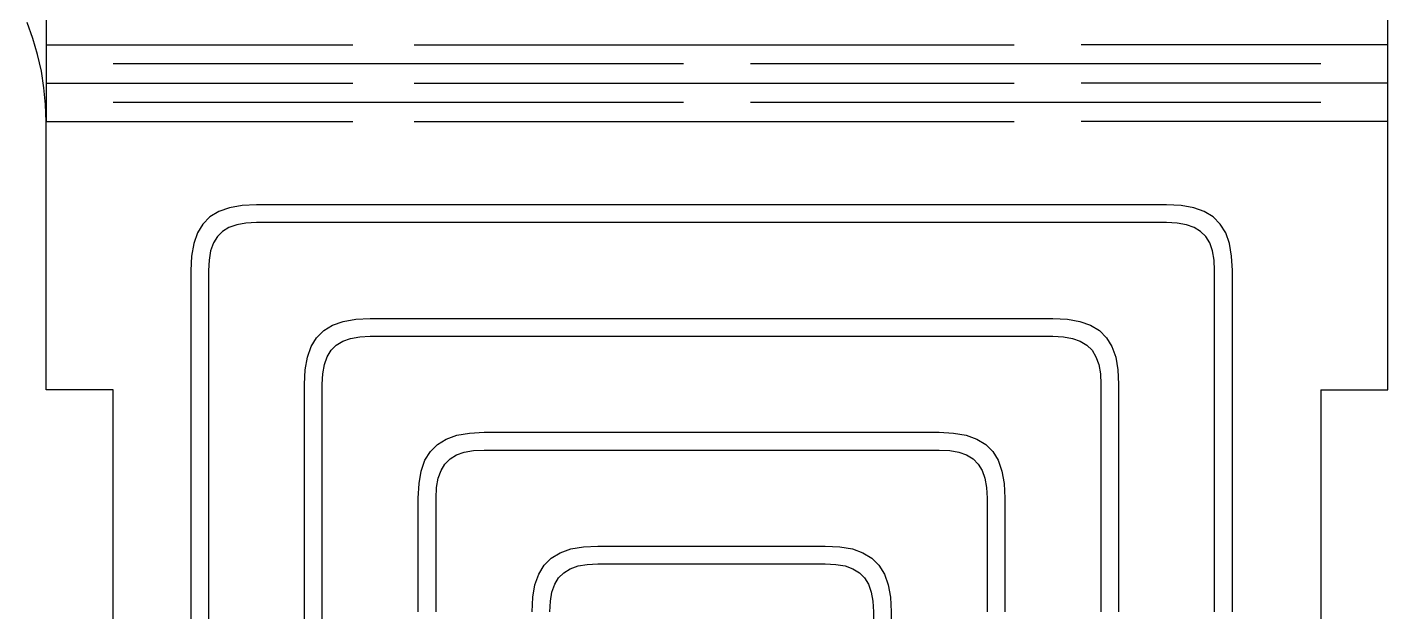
# Model space of a CAD drawing. Extents: x -112 to 112, y -170 to 170.
# Drawn here: x -0.9 to 111.8, y 0.3 to 48.8 of the extents above; entities that cross this region are included whole.
import ezdxf

# ---------------------------------------------------------------- set-up
doc = ezdxf.new("R2010")
doc.units = 0
doc.header["$MEASUREMENT"] = 0
doc.layers.get('0').update_dxf_attribs({"linetype": 'CONTINUOUS'})

msp = doc.modelspace()

# ---------------------------------------------------------------- linework, layer by layer
for p, q in [((0.64, 168.35), (0.64, 40.95)), ((111.76, 18.73), (111.76, 168.35)), ((-0.45, 47.82), (-0.92, 49.14)), ((-0.06, 46.48), (-0.45, 47.82)), ((0.25, 45.12), (-0.06, 46.48)), ((0.64, 47.3), (26.04, 47.3)), ((31.12, 47.3), (80.81, 47.3)), ((111.76, 47.3), (86.36, 47.3)), ((0.46, 43.74), (0.25, 45.12)), ((53.42, 45.72), (6.2, 45.72)), ((106.21, 45.72), (58.98, 45.72)), ((0.64, 44.13), (26.04, 44.13)), ((31.12, 44.13), (80.81, 44.13)), ((111.76, 44.13), (86.36, 44.13)), ((0.6, 42.35), (0.46, 43.74)), ((0.64, 40.95), (0.6, 42.35)), ((6.2, 42.54), (53.42, 42.54)), ((58.98, 42.54), (106.21, 42.54)), ((0.64, 18.73), (0.64, 40.95)), ((0.64, 40.95), (26.04, 40.95)), ((31.12, 40.95), (80.81, 40.95)), ((111.76, 40.95), (86.36, 40.95)), ((16.87, 33.98), (15.83, 33.8)), ((18.07, 34.04), (16.87, 33.98)), ((19.48, 34.04), (18.07, 34.04)), ((20.62, 34.04), (19.48, 34.04)), ((21.56, 34.04), (20.62, 34.04)), ((22.39, 34.04), (21.56, 34.04)), ((23.18, 34.04), (22.39, 34.04)), ((24, 34.04), (23.18, 34.04)), ((24.95, 34.04), (24, 34.04)), ((26.08, 34.04), (24.95, 34.04)), ((27.49, 34.04), (26.08, 34.04)), ((28.9, 34.04), (27.49, 34.04)), ((30.04, 34.04), (28.9, 34.04)), ((30.98, 34.04), (30.04, 34.04)), ((31.81, 34.04), (30.98, 34.04)), ((32.6, 34.04), (31.81, 34.04)), ((33.43, 34.04), (32.6, 34.04)), ((34.37, 34.04), (33.43, 34.04)), ((35.51, 34.04), (34.37, 34.04)), ((36.92, 34.04), (35.51, 34.04)), ((38.32, 34.04), (36.92, 34.04)), ((39.46, 34.04), (38.32, 34.04)), ((40.4, 34.04), (39.46, 34.04)), ((41.23, 34.04), (40.4, 34.04)), ((42.02, 34.04), (41.23, 34.04)), ((42.85, 34.04), (42.02, 34.04)), ((43.79, 34.04), (42.85, 34.04)), ((44.93, 34.04), (43.79, 34.04)), ((46.34, 34.04), (44.93, 34.04)), ((47.75, 34.04), (46.34, 34.04)), ((48.88, 34.04), (47.75, 34.04)), ((49.83, 34.04), (48.88, 34.04)), ((50.65, 34.04), (49.83, 34.04)), ((51.44, 34.04), (50.65, 34.04)), ((52.27, 34.04), (51.44, 34.04)), ((53.21, 34.04), (52.27, 34.04)), ((54.35, 34.04), (53.21, 34.04)), ((55.76, 34.04), (54.35, 34.04)), ((57.17, 34.04), (55.76, 34.04)), ((58.31, 34.04), (57.17, 34.04)), ((59.25, 34.04), (58.31, 34.04)), ((60.08, 34.04), (59.25, 34.04)), ((60.86, 34.04), (60.08, 34.04)), ((61.69, 34.04), (60.86, 34.04)), ((62.63, 34.04), (61.69, 34.04)), ((63.77, 34.04), (62.63, 34.04)), ((65.18, 34.04), (63.77, 34.04)), ((66.59, 34.04), (65.18, 34.04)), ((67.73, 34.04), (66.59, 34.04)), ((68.67, 34.04), (67.73, 34.04)), ((69.5, 34.04), (68.67, 34.04)), ((70.29, 34.04), (69.5, 34.04)), ((71.11, 34.04), (70.29, 34.04)), ((72.06, 34.04), (71.11, 34.04)), ((73.19, 34.04), (72.06, 34.04)), ((74.6, 34.04), (73.19, 34.04)), ((76.01, 34.04), (74.6, 34.04)), ((77.15, 34.04), (76.01, 34.04)), ((78.09, 34.04), (77.15, 34.04)), ((78.92, 34.04), (78.09, 34.04)), ((79.71, 34.04), (78.92, 34.04)), ((80.54, 34.04), (79.71, 34.04)), ((81.48, 34.04), (80.54, 34.04)), ((82.62, 34.04), (81.48, 34.04)), ((84.02, 34.04), (82.62, 34.04)), ((85.43, 34.04), (84.02, 34.04)), ((86.57, 34.04), (85.43, 34.04)), ((87.51, 34.04), (86.57, 34.04)), ((88.34, 34.04), (87.51, 34.04)), ((89.13, 34.04), (88.34, 34.04)), ((89.96, 34.04), (89.13, 34.04)), ((90.9, 34.04), (89.96, 34.04)), ((92.04, 34.04), (90.9, 34.04)), ((93.45, 34.04), (92.04, 34.04)), ((94.65, 33.98), (93.45, 34.04)), ((95.69, 33.8), (94.65, 33.98)), ((14.21, 33.04), (13.63, 32.45)), ((14.95, 33.49), (14.21, 33.04)), ((15.83, 33.8), (14.95, 33.49)), ((96.57, 33.49), (95.69, 33.8)), ((97.3, 33.04), (96.57, 33.49)), ((97.89, 32.45), (97.3, 33.04)), ((13.18, 31.72), (12.87, 30.84)), ((13.63, 32.45), (13.18, 31.72)), ((15.26, 31.84), (14.83, 31.41)), ((15.79, 32.17), (15.26, 31.84)), ((16.44, 32.39), (15.79, 32.17)), ((17.19, 32.53), (16.44, 32.39)), ((18.07, 32.57), (17.19, 32.53)), ((19.48, 32.57), (18.07, 32.57)), ((20.62, 32.57), (19.48, 32.57)), ((21.56, 32.57), (20.62, 32.57)), ((22.39, 32.57), (21.56, 32.57)), ((23.18, 32.57), (22.39, 32.57)), ((24, 32.57), (23.18, 32.57)), ((24.95, 32.57), (24, 32.57)), ((26.08, 32.57), (24.95, 32.57)), ((27.49, 32.57), (26.08, 32.57)), ((28.9, 32.57), (27.49, 32.57)), ((30.04, 32.57), (28.9, 32.57)), ((30.98, 32.57), (30.04, 32.57)), ((31.81, 32.57), (30.98, 32.57)), ((32.6, 32.57), (31.81, 32.57)), ((33.43, 32.57), (32.6, 32.57)), ((34.37, 32.57), (33.43, 32.57)), ((35.51, 32.57), (34.37, 32.57)), ((36.92, 32.57), (35.51, 32.57)), ((38.32, 32.57), (36.92, 32.57)), ((39.46, 32.57), (38.32, 32.57)), ((40.4, 32.57), (39.46, 32.57)), ((41.23, 32.57), (40.4, 32.57)), ((42.02, 32.57), (41.23, 32.57)), ((42.85, 32.57), (42.02, 32.57)), ((43.79, 32.57), (42.85, 32.57)), ((44.93, 32.57), (43.79, 32.57)), ((46.34, 32.57), (44.93, 32.57)), ((47.75, 32.57), (46.34, 32.57)), ((48.88, 32.57), (47.75, 32.57)), ((49.83, 32.57), (48.88, 32.57)), ((50.65, 32.57), (49.83, 32.57)), ((51.44, 32.57), (50.65, 32.57)), ((52.27, 32.57), (51.44, 32.57)), ((53.21, 32.57), (52.27, 32.57)), ((54.35, 32.57), (53.21, 32.57)), ((55.76, 32.57), (54.35, 32.57)), ((57.17, 32.57), (55.76, 32.57)), ((58.31, 32.57), (57.17, 32.57)), ((59.25, 32.57), (58.31, 32.57)), ((60.08, 32.57), (59.25, 32.57)), ((60.86, 32.57), (60.08, 32.57)), ((61.69, 32.57), (60.86, 32.57)), ((62.63, 32.57), (61.69, 32.57)), ((63.77, 32.57), (62.63, 32.57)), ((65.18, 32.57), (63.77, 32.57)), ((66.59, 32.57), (65.18, 32.57)), ((67.73, 32.57), (66.59, 32.57)), ((68.67, 32.57), (67.73, 32.57)), ((69.5, 32.57), (68.67, 32.57)), ((70.29, 32.57), (69.5, 32.57)), ((71.11, 32.57), (70.29, 32.57)), ((72.06, 32.57), (71.11, 32.57)), ((73.19, 32.57), (72.06, 32.57)), ((74.6, 32.57), (73.19, 32.57)), ((76.01, 32.57), (74.6, 32.57)), ((77.15, 32.57), (76.01, 32.57)), ((78.09, 32.57), (77.15, 32.57)), ((78.92, 32.57), (78.09, 32.57)), ((79.71, 32.57), (78.92, 32.57)), ((80.54, 32.57), (79.71, 32.57)), ((81.48, 32.57), (80.54, 32.57)), ((82.62, 32.57), (81.48, 32.57)), ((84.02, 32.57), (82.62, 32.57)), ((85.43, 32.57), (84.02, 32.57)), ((86.57, 32.57), (85.43, 32.57)), ((87.51, 32.57), (86.57, 32.57)), ((88.34, 32.57), (87.51, 32.57)), ((89.13, 32.57), (88.34, 32.57)), ((89.96, 32.57), (89.13, 32.57)), ((90.9, 32.57), (89.96, 32.57)), ((92.04, 32.57), (90.9, 32.57)), ((93.45, 32.57), (92.04, 32.57)), ((94.32, 32.53), (93.45, 32.57)), ((95.08, 32.39), (94.32, 32.53)), ((95.73, 32.17), (95.08, 32.39)), ((96.26, 31.84), (95.73, 32.17)), ((96.69, 31.41), (96.26, 31.84)), ((98.34, 31.72), (97.89, 32.45)), ((98.65, 30.84), (98.34, 31.72)), ((12.87, 30.84), (12.68, 29.8)), ((14.5, 30.88), (14.27, 30.23)), ((14.83, 31.41), (14.5, 30.88)), ((97.02, 30.88), (96.69, 31.41)), ((97.24, 30.23), (97.02, 30.88)), ((98.83, 29.8), (98.65, 30.84)), ((12.68, 29.8), (12.62, 28.6)), ((14.14, 29.47), (14.1, 28.6)), ((14.27, 30.23), (14.14, 29.47)), ((97.38, 29.47), (97.24, 30.23)), ((97.42, 28.6), (97.38, 29.47)), ((98.89, 28.6), (98.83, 29.8)), ((12.62, 28.6), (12.62, 27.19)), ((14.1, 28.6), (14.1, 27.19)), ((97.42, 27.19), (97.42, 28.6)), ((98.89, 27.19), (98.89, 28.6)), ((12.62, 27.19), (12.62, 26.05)), ((14.1, 27.19), (14.1, 26.05)), ((97.42, 26.05), (97.42, 27.19)), ((98.89, 26.05), (98.89, 27.19)), ((12.62, 26.05), (12.62, 25.11)), ((14.1, 26.05), (14.1, 25.11)), ((97.42, 25.11), (97.42, 26.05)), ((98.89, 25.11), (98.89, 26.05)), ((12.62, 25.11), (12.62, 24.28)), ((14.1, 25.11), (14.1, 24.28)), ((97.42, 24.28), (97.42, 25.11)), ((98.89, 24.28), (98.89, 25.11)), ((12.62, 24.28), (12.62, 23.49)), ((14.1, 24.28), (14.1, 23.49)), ((23.64, 23.62), (24.37, 24.07)), ((24.37, 24.07), (25.25, 24.38)), ((25.25, 24.38), (26.29, 24.56)), ((26.29, 24.56), (27.49, 24.62)), ((27.49, 24.62), (28.9, 24.62)), ((28.9, 24.62), (30.04, 24.62)), ((30.04, 24.62), (30.98, 24.62)), ((30.98, 24.62), (31.81, 24.62)), ((31.81, 24.62), (32.6, 24.62)), ((32.6, 24.62), (33.43, 24.62)), ((33.43, 24.62), (34.37, 24.62)), ((34.37, 24.62), (35.51, 24.62)), ((35.51, 24.62), (36.92, 24.62)), ((36.92, 24.62), (38.32, 24.62)), ((38.32, 24.62), (39.46, 24.62)), ((39.46, 24.62), (40.4, 24.62)), ((40.4, 24.62), (41.23, 24.62)), ((41.23, 24.62), (42.02, 24.62)), ((42.02, 24.62), (42.85, 24.62)), ((42.85, 24.62), (43.79, 24.62)), ((43.79, 24.62), (44.93, 24.62)), ((44.93, 24.62), (46.34, 24.62)), ((46.34, 24.62), (47.75, 24.62)), ((47.75, 24.62), (48.88, 24.62)), ((48.88, 24.62), (49.83, 24.62)), ((49.83, 24.62), (50.65, 24.62)), ((50.65, 24.62), (51.44, 24.62)), ((51.44, 24.62), (52.27, 24.62)), ((52.27, 24.62), (53.21, 24.62)), ((53.21, 24.62), (54.35, 24.62)), ((54.35, 24.62), (55.76, 24.62)), ((55.76, 24.62), (57.17, 24.62)), ((57.17, 24.62), (58.31, 24.62)), ((58.31, 24.62), (59.25, 24.62)), ((59.25, 24.62), (60.08, 24.62)), ((60.08, 24.62), (60.86, 24.62)), ((60.86, 24.62), (61.69, 24.62)), ((61.69, 24.62), (62.63, 24.62)), ((62.63, 24.62), (63.77, 24.62)), ((63.77, 24.62), (65.18, 24.62)), ((65.18, 24.62), (66.59, 24.62)), ((66.59, 24.62), (67.73, 24.62)), ((67.73, 24.62), (68.67, 24.62)), ((68.67, 24.62), (69.5, 24.62)), ((69.5, 24.62), (70.29, 24.62)), ((70.29, 24.62), (71.11, 24.62)), ((71.11, 24.62), (72.06, 24.62)), ((72.06, 24.62), (73.19, 24.62)), ((73.19, 24.62), (74.6, 24.62)), ((74.6, 24.62), (76.01, 24.62)), ((76.01, 24.62), (77.15, 24.62)), ((77.15, 24.62), (78.09, 24.62)), ((78.09, 24.62), (78.92, 24.62)), ((78.92, 24.62), (79.71, 24.62)), ((79.71, 24.62), (80.54, 24.62)), ((80.54, 24.62), (81.48, 24.62)), ((81.48, 24.62), (82.62, 24.62)), ((82.62, 24.62), (84.02, 24.62)), ((84.02, 24.62), (85.23, 24.56)), ((85.23, 24.56), (86.27, 24.38)), ((86.27, 24.38), (87.15, 24.07)), ((87.15, 24.07), (87.88, 23.62)), ((97.42, 23.49), (97.42, 24.28)), ((98.89, 23.49), (98.89, 24.28)), ((12.62, 23.49), (12.62, 22.67)), ((12.62, 22.67), (12.62, 21.72)), ((14.1, 23.49), (14.1, 22.67)), ((14.1, 22.67), (14.1, 21.72)), ((22.6, 22.3), (23.05, 23.03)), ((23.05, 23.03), (23.64, 23.62)), ((24.68, 22.42), (25.21, 22.74)), ((25.21, 22.74), (25.86, 22.97)), ((25.86, 22.97), (26.62, 23.11)), ((26.62, 23.11), (27.49, 23.15)), ((27.49, 23.15), (28.9, 23.15)), ((28.9, 23.15), (30.04, 23.15)), ((30.04, 23.15), (30.98, 23.15)), ((30.98, 23.15), (31.81, 23.15)), ((31.81, 23.15), (32.6, 23.15)), ((32.6, 23.15), (33.43, 23.15)), ((33.43, 23.15), (34.37, 23.15)), ((34.37, 23.15), (35.51, 23.15)), ((35.51, 23.15), (36.92, 23.15)), ((36.92, 23.15), (38.32, 23.15)), ((38.32, 23.15), (39.46, 23.15)), ((39.46, 23.15), (40.4, 23.15)), ((40.4, 23.15), (41.23, 23.15)), ((41.23, 23.15), (42.02, 23.15)), ((42.02, 23.15), (42.85, 23.15)), ((42.85, 23.15), (43.79, 23.15)), ((43.79, 23.15), (44.93, 23.15)), ((44.93, 23.15), (46.34, 23.15)), ((46.34, 23.15), (47.75, 23.15)), ((47.75, 23.15), (48.88, 23.15)), ((48.88, 23.15), (49.83, 23.15)), ((49.83, 23.15), (50.65, 23.15)), ((50.65, 23.15), (51.44, 23.15)), ((51.44, 23.15), (52.27, 23.15)), ((52.27, 23.15), (53.21, 23.15)), ((53.21, 23.15), (54.35, 23.15)), ((54.35, 23.15), (55.76, 23.15)), ((55.76, 23.15), (57.17, 23.15)), ((57.17, 23.15), (58.31, 23.15)), ((58.31, 23.15), (59.25, 23.15)), ((59.25, 23.15), (60.08, 23.15)), ((60.08, 23.15), (60.86, 23.15)), ((60.86, 23.15), (61.69, 23.15)), ((61.69, 23.15), (62.63, 23.15)), ((62.63, 23.15), (63.77, 23.15)), ((63.77, 23.15), (65.18, 23.15)), ((65.18, 23.15), (66.59, 23.15)), ((66.59, 23.15), (67.73, 23.15)), ((67.73, 23.15), (68.67, 23.15)), ((68.67, 23.15), (69.5, 23.15)), ((69.5, 23.15), (70.29, 23.15)), ((70.29, 23.15), (71.11, 23.15)), ((71.11, 23.15), (72.06, 23.15)), ((72.06, 23.15), (73.19, 23.15)), ((73.19, 23.15), (74.6, 23.15)), ((74.6, 23.15), (76.01, 23.15)), ((76.01, 23.15), (77.15, 23.15)), ((77.15, 23.15), (78.09, 23.15)), ((78.09, 23.15), (78.92, 23.15)), ((78.92, 23.15), (79.71, 23.15)), ((79.71, 23.15), (80.54, 23.15)), ((80.54, 23.15), (81.48, 23.15)), ((81.48, 23.15), (82.62, 23.15)), ((82.62, 23.15), (84.02, 23.15)), ((84.02, 23.15), (84.9, 23.11)), ((84.9, 23.11), (85.66, 22.97)), ((85.66, 22.97), (86.3, 22.74)), ((86.3, 22.74), (86.84, 22.42)), ((87.88, 23.62), (88.47, 23.03)), ((88.47, 23.03), (88.92, 22.3)), ((97.42, 22.67), (97.42, 23.49)), ((97.42, 21.72), (97.42, 22.67)), ((98.89, 22.67), (98.89, 23.49)), ((98.89, 21.72), (98.89, 22.67)), ((12.62, 21.72), (12.62, 20.58)), ((14.1, 21.72), (14.1, 20.58)), ((22.11, 20.38), (22.29, 21.42)), ((22.29, 21.42), (22.6, 22.3)), ((23.7, 20.81), (23.92, 21.46)), ((23.92, 21.46), (24.25, 21.99)), ((24.25, 21.99), (24.68, 22.42)), ((86.84, 22.42), (87.27, 21.99)), ((87.27, 21.99), (87.59, 21.46)), ((87.59, 21.46), (87.82, 20.81)), ((88.92, 22.3), (89.23, 21.42)), ((89.23, 21.42), (89.41, 20.38)), ((97.42, 20.58), (97.42, 21.72)), ((98.89, 20.58), (98.89, 21.72)), ((12.62, 20.58), (12.62, 19.18)), ((14.1, 20.58), (14.1, 19.18)), ((22.05, 19.18), (22.11, 20.38)), ((23.56, 20.05), (23.7, 20.81)), ((87.82, 20.81), (87.96, 20.05)), ((89.41, 20.38), (89.47, 19.18)), ((97.42, 19.18), (97.42, 20.58)), ((98.89, 19.18), (98.89, 20.58)), ((12.62, 19.18), (12.62, 17.77)), ((14.1, 19.18), (14.1, 17.77)), ((22.05, 17.77), (22.05, 19.18)), ((23.52, 19.18), (23.56, 20.05)), ((23.52, 17.77), (23.52, 19.18)), ((87.96, 20.05), (88, 19.18)), ((88, 19.18), (88, 17.77)), ((89.47, 19.18), (89.47, 17.77)), ((97.42, 17.77), (97.42, 19.18)), ((98.89, 17.77), (98.89, 19.18)), ((6.2, 18.73), (0.64, 18.73)), ((6.2, -3.5), (6.2, 18.73)), ((106.21, 18.73), (111.76, 18.73)), ((106.21, 18.73), (106.21, -3.5)), ((12.62, 17.77), (12.62, 16.63)), ((14.1, 17.77), (14.1, 16.63)), ((22.05, 16.63), (22.05, 17.77)), ((23.52, 16.63), (23.52, 17.77)), ((88, 17.77), (88, 16.63)), ((89.47, 17.77), (89.47, 16.63)), ((97.42, 16.63), (97.42, 17.77)), ((98.89, 16.63), (98.89, 17.77)), ((12.62, 16.63), (12.62, 15.69)), ((14.1, 16.63), (14.1, 15.69)), ((22.05, 15.69), (22.05, 16.63)), ((23.52, 15.69), (23.52, 16.63)), ((88, 16.63), (88, 15.69)), ((89.47, 16.63), (89.47, 15.69)), ((97.42, 15.69), (97.42, 16.63)), ((98.89, 15.69), (98.89, 16.63)), ((12.62, 15.69), (12.62, 14.86)), ((12.62, 14.86), (12.62, 14.07)), ((14.1, 15.69), (14.1, 14.86)), ((14.1, 14.86), (14.1, 14.07)), ((22.05, 14.86), (22.05, 15.69)), ((22.05, 14.07), (22.05, 14.86)), ((23.52, 14.86), (23.52, 15.69)), ((23.52, 14.07), (23.52, 14.86)), ((33.79, 14.64), (34.67, 14.96)), ((34.67, 14.96), (35.71, 15.14)), ((35.71, 15.14), (36.92, 15.2)), ((36.92, 15.2), (38.32, 15.2)), ((38.32, 15.2), (39.46, 15.2)), ((39.46, 15.2), (40.4, 15.2)), ((40.4, 15.2), (41.23, 15.2)), ((41.23, 15.2), (42.02, 15.2)), ((42.02, 15.2), (42.85, 15.2)), ((42.85, 15.2), (43.79, 15.2)), ((43.79, 15.2), (44.93, 15.2)), ((44.93, 15.2), (46.34, 15.2)), ((46.34, 15.2), (47.75, 15.2)), ((47.75, 15.2), (48.88, 15.2)), ((48.88, 15.2), (49.83, 15.2)), ((49.83, 15.2), (50.65, 15.2)), ((50.65, 15.2), (51.44, 15.2)), ((51.44, 15.2), (52.27, 15.2)), ((52.27, 15.2), (53.21, 15.2)), ((53.21, 15.2), (54.35, 15.2)), ((54.35, 15.2), (55.76, 15.2)), ((55.76, 15.2), (57.17, 15.2)), ((57.17, 15.2), (58.31, 15.2)), ((58.31, 15.2), (59.25, 15.2)), ((59.25, 15.2), (60.08, 15.2)), ((60.08, 15.2), (60.86, 15.2)), ((60.86, 15.2), (61.69, 15.2)), ((61.69, 15.2), (62.63, 15.2)), ((62.63, 15.2), (63.77, 15.2)), ((63.77, 15.2), (65.18, 15.2)), ((65.18, 15.2), (66.59, 15.2)), ((66.59, 15.2), (67.73, 15.2)), ((67.73, 15.2), (68.67, 15.2)), ((68.67, 15.2), (69.5, 15.2)), ((69.5, 15.2), (70.29, 15.2)), ((70.29, 15.2), (71.11, 15.2)), ((71.11, 15.2), (72.06, 15.2)), ((72.06, 15.2), (73.19, 15.2)), ((73.19, 15.2), (74.6, 15.2)), ((74.6, 15.2), (75.8, 15.14)), ((75.8, 15.14), (76.84, 14.96)), ((76.84, 14.96), (77.73, 14.64)), ((88, 15.69), (88, 14.86)), ((88, 14.86), (88, 14.07)), ((89.47, 15.69), (89.47, 14.86)), ((89.47, 14.86), (89.47, 14.07)), ((97.42, 14.86), (97.42, 15.69)), ((97.42, 14.07), (97.42, 14.86)), ((98.89, 14.86), (98.89, 15.69)), ((98.89, 14.07), (98.89, 14.86)), ((12.62, 14.07), (12.62, 13.24)), ((14.1, 14.07), (14.1, 13.24)), ((22.05, 13.24), (22.05, 14.07)), ((23.52, 13.24), (23.52, 14.07)), ((32.02, 12.88), (32.47, 13.61)), ((32.47, 13.61), (33.06, 14.2)), ((33.06, 14.2), (33.79, 14.64)), ((34.64, 13.32), (35.28, 13.55)), ((35.28, 13.55), (36.04, 13.68)), ((36.04, 13.68), (36.92, 13.73)), ((36.92, 13.73), (38.32, 13.73)), ((38.32, 13.73), (39.46, 13.73)), ((39.46, 13.73), (40.4, 13.73)), ((40.4, 13.73), (41.23, 13.73)), ((41.23, 13.73), (42.02, 13.73)), ((42.02, 13.73), (42.85, 13.73)), ((42.85, 13.73), (43.79, 13.73)), ((43.79, 13.73), (44.93, 13.73)), ((44.93, 13.73), (46.34, 13.73)), ((46.34, 13.73), (47.75, 13.73)), ((47.75, 13.73), (48.88, 13.73)), ((48.88, 13.73), (49.83, 13.73)), ((49.83, 13.73), (50.65, 13.73)), ((50.65, 13.73), (51.44, 13.73)), ((51.44, 13.73), (52.27, 13.73)), ((52.27, 13.73), (53.21, 13.73)), ((53.21, 13.73), (54.35, 13.73)), ((54.35, 13.73), (55.76, 13.73)), ((55.76, 13.73), (57.17, 13.73)), ((57.17, 13.73), (58.31, 13.73)), ((58.31, 13.73), (59.25, 13.73)), ((59.25, 13.73), (60.08, 13.73)), ((60.08, 13.73), (60.86, 13.73)), ((60.86, 13.73), (61.69, 13.73)), ((61.69, 13.73), (62.63, 13.73)), ((62.63, 13.73), (63.77, 13.73)), ((63.77, 13.73), (65.18, 13.73)), ((65.18, 13.73), (66.59, 13.73)), ((66.59, 13.73), (67.73, 13.73)), ((67.73, 13.73), (68.67, 13.73)), ((68.67, 13.73), (69.5, 13.73)), ((69.5, 13.73), (70.29, 13.73)), ((70.29, 13.73), (71.11, 13.73)), ((71.11, 13.73), (72.06, 13.73)), ((72.06, 13.73), (73.19, 13.73)), ((73.19, 13.73), (74.6, 13.73)), ((74.6, 13.73), (75.48, 13.68)), ((75.48, 13.68), (76.24, 13.55)), ((76.24, 13.55), (76.88, 13.32)), ((77.73, 14.64), (78.46, 14.2)), ((78.46, 14.2), (79.05, 13.61)), ((79.05, 13.61), (79.49, 12.88)), ((88, 14.07), (88, 13.24)), ((89.47, 14.07), (89.47, 13.24)), ((97.42, 13.24), (97.42, 14.07)), ((98.89, 13.24), (98.89, 14.07)), ((12.62, 13.24), (12.62, 12.3)), ((14.1, 13.24), (14.1, 12.3)), ((22.05, 12.3), (22.05, 13.24)), ((23.52, 12.3), (23.52, 13.24)), ((31.71, 11.99), (32.02, 12.88)), ((33.35, 12.03), (33.67, 12.57)), ((33.67, 12.57), (34.1, 13)), ((34.1, 13), (34.64, 13.32)), ((76.88, 13.32), (77.42, 13)), ((77.42, 13), (77.85, 12.57)), ((77.85, 12.57), (78.17, 12.03)), ((79.49, 12.88), (79.81, 11.99)), ((88, 13.24), (88, 12.3)), ((89.47, 13.24), (89.47, 12.3)), ((97.42, 12.3), (97.42, 13.24)), ((98.89, 12.3), (98.89, 13.24)), ((12.62, 12.3), (12.62, 11.16)), ((14.1, 12.3), (14.1, 11.16)), ((22.05, 11.16), (22.05, 12.3)), ((23.52, 11.16), (23.52, 12.3)), ((31.53, 10.96), (31.71, 11.99)), ((32.98, 10.63), (33.12, 11.39)), ((33.12, 11.39), (33.35, 12.03)), ((78.17, 12.03), (78.4, 11.39)), ((78.4, 11.39), (78.53, 10.63)), ((79.81, 11.99), (79.99, 10.96)), ((88, 12.3), (88, 11.16)), ((89.47, 12.3), (89.47, 11.16)), ((97.42, 11.16), (97.42, 12.3)), ((98.89, 11.16), (98.89, 12.3)), ((12.62, 11.16), (12.62, 9.75)), ((14.1, 11.16), (14.1, 9.75)), ((22.05, 9.75), (22.05, 11.16)), ((23.52, 9.75), (23.52, 11.16)), ((31.47, 9.75), (31.53, 10.96)), ((32.94, 9.75), (32.98, 10.63)), ((78.53, 10.63), (78.58, 9.75)), ((79.99, 10.96), (80.05, 9.75)), ((88, 11.16), (88, 9.75)), ((89.47, 11.16), (89.47, 9.75)), ((97.42, 9.75), (97.42, 11.16)), ((98.89, 9.75), (98.89, 11.16)), ((12.62, 9.75), (12.62, 8.35)), ((14.1, 9.75), (14.1, 8.35)), ((22.05, 8.35), (22.05, 9.75)), ((23.52, 8.35), (23.52, 9.75)), ((31.47, 8.35), (31.47, 9.75)), ((32.94, 8.35), (32.94, 9.75)), ((78.58, 9.75), (78.58, 8.35)), ((80.05, 9.75), (80.05, 8.35)), ((88, 9.75), (88, 8.35)), ((89.47, 9.75), (89.47, 8.35)), ((97.42, 8.35), (97.42, 9.75)), ((98.89, 8.35), (98.89, 9.75)), ((12.62, 8.35), (12.62, 7.21)), ((14.1, 8.35), (14.1, 7.21)), ((22.05, 7.21), (22.05, 8.35)), ((23.52, 7.21), (23.52, 8.35)), ((31.47, 7.21), (31.47, 8.35)), ((32.94, 7.21), (32.94, 8.35)), ((78.58, 8.35), (78.58, 7.21)), ((80.05, 8.35), (80.05, 7.21)), ((88, 8.35), (88, 7.21)), ((89.47, 8.35), (89.47, 7.21)), ((97.42, 7.21), (97.42, 8.35)), ((98.89, 7.21), (98.89, 8.35)), ((12.62, 7.21), (12.62, 6.26)), ((14.1, 7.21), (14.1, 6.26)), ((22.05, 6.26), (22.05, 7.21)), ((23.52, 6.26), (23.52, 7.21)), ((31.47, 6.26), (31.47, 7.21)), ((32.94, 6.26), (32.94, 7.21)), ((78.58, 7.21), (78.58, 6.26)), ((80.05, 7.21), (80.05, 6.26)), ((88, 7.21), (88, 6.26)), ((89.47, 7.21), (89.47, 6.26)), ((97.42, 6.26), (97.42, 7.21)), ((98.89, 6.26), (98.89, 7.21)), ((12.62, 6.26), (12.62, 5.44)), ((14.1, 6.26), (14.1, 5.44)), ((22.05, 5.44), (22.05, 6.26)), ((23.52, 5.44), (23.52, 6.26)), ((31.47, 5.44), (31.47, 6.26)), ((32.94, 5.44), (32.94, 6.26)), ((44.1, 5.54), (45.14, 5.72)), ((45.14, 5.72), (46.34, 5.78)), ((46.34, 5.78), (47.75, 5.78)), ((47.75, 5.78), (48.88, 5.78)), ((48.88, 5.78), (49.83, 5.78)), ((49.83, 5.78), (50.65, 5.78)), ((50.65, 5.78), (51.44, 5.78)), ((51.44, 5.78), (52.27, 5.78)), ((52.27, 5.78), (53.21, 5.78)), ((53.21, 5.78), (54.35, 5.78)), ((54.35, 5.78), (55.76, 5.78)), ((55.76, 5.78), (57.17, 5.78)), ((57.17, 5.78), (58.31, 5.78)), ((58.31, 5.78), (59.25, 5.78)), ((59.25, 5.78), (60.08, 5.78)), ((60.08, 5.78), (60.86, 5.78)), ((60.86, 5.78), (61.69, 5.78)), ((61.69, 5.78), (62.63, 5.78)), ((62.63, 5.78), (63.77, 5.78)), ((63.77, 5.78), (65.18, 5.78)), ((65.18, 5.78), (66.38, 5.72)), ((66.38, 5.72), (67.42, 5.54)), ((78.58, 6.26), (78.58, 5.44)), ((80.05, 6.26), (80.05, 5.44)), ((88, 6.26), (88, 5.44)), ((89.47, 6.26), (89.47, 5.44)), ((97.42, 5.44), (97.42, 6.26)), ((98.89, 5.44), (98.89, 6.26)), ((12.62, 5.44), (12.62, 4.65)), ((12.62, 4.65), (12.62, 3.82)), ((14.1, 5.44), (14.1, 4.65)), ((14.1, 4.65), (14.1, 3.82)), ((22.05, 4.65), (22.05, 5.44)), ((22.05, 3.82), (22.05, 4.65)), ((23.52, 4.65), (23.52, 5.44)), ((23.52, 3.82), (23.52, 4.65)), ((31.47, 4.65), (31.47, 5.44)), ((31.47, 3.82), (31.47, 4.65)), ((32.94, 4.65), (32.94, 5.44)), ((32.94, 3.82), (32.94, 4.65)), ((41.89, 4.19), (42.48, 4.78)), ((42.48, 4.78), (43.21, 5.22)), ((43.21, 5.22), (44.1, 5.54)), ((67.42, 5.54), (68.3, 5.22)), ((68.3, 5.22), (69.04, 4.78)), ((69.04, 4.78), (69.62, 4.19)), ((78.58, 5.44), (78.58, 4.65)), ((78.58, 4.65), (78.58, 3.82)), ((80.05, 5.44), (80.05, 4.65)), ((80.05, 4.65), (80.05, 3.82)), ((88, 5.44), (88, 4.65)), ((88, 4.65), (88, 3.82)), ((89.47, 5.44), (89.47, 4.65)), ((89.47, 4.65), (89.47, 3.82)), ((97.42, 4.65), (97.42, 5.44)), ((97.42, 3.82), (97.42, 4.65)), ((98.89, 4.65), (98.89, 5.44)), ((98.89, 3.82), (98.89, 4.65)), ((12.62, 3.82), (12.62, 2.88)), ((14.1, 3.82), (14.1, 2.88)), ((22.05, 2.88), (22.05, 3.82)), ((23.52, 2.88), (23.52, 3.82)), ((31.47, 2.88), (31.47, 3.82)), ((32.94, 2.88), (32.94, 3.82)), ((41.13, 2.57), (41.45, 3.46)), ((41.45, 3.46), (41.89, 4.19)), ((43.09, 3.15), (43.52, 3.57)), ((43.52, 3.57), (44.06, 3.9)), ((44.06, 3.9), (44.7, 4.13)), ((44.7, 4.13), (45.46, 4.26)), ((45.46, 4.26), (46.34, 4.31)), ((46.34, 4.31), (47.75, 4.31)), ((47.75, 4.31), (48.88, 4.31)), ((48.88, 4.31), (49.83, 4.31)), ((49.83, 4.31), (50.65, 4.31)), ((50.65, 4.31), (51.44, 4.31)), ((51.44, 4.31), (52.27, 4.31)), ((52.27, 4.31), (53.21, 4.31)), ((53.21, 4.31), (54.35, 4.31)), ((54.35, 4.31), (55.76, 4.31)), ((55.76, 4.31), (57.17, 4.31)), ((57.17, 4.31), (58.31, 4.31)), ((58.31, 4.31), (59.25, 4.31)), ((59.25, 4.31), (60.08, 4.31)), ((60.08, 4.31), (60.86, 4.31)), ((60.86, 4.31), (61.69, 4.31)), ((61.69, 4.31), (62.63, 4.31)), ((62.63, 4.31), (63.77, 4.31)), ((63.77, 4.31), (65.18, 4.31)), ((65.18, 4.31), (66.06, 4.26)), ((66.06, 4.26), (66.82, 4.13)), ((66.82, 4.13), (67.46, 3.9)), ((67.46, 3.9), (68, 3.57)), ((68, 3.57), (68.42, 3.15)), ((69.62, 4.19), (70.07, 3.46)), ((70.07, 3.46), (70.38, 2.57)), ((78.58, 3.82), (78.58, 2.88)), ((80.05, 3.82), (80.05, 2.88)), ((88, 3.82), (88, 2.88)), ((89.47, 3.82), (89.47, 2.88)), ((97.42, 2.88), (97.42, 3.82)), ((98.89, 2.88), (98.89, 3.82)), ((12.62, 2.88), (12.62, 1.74)), ((14.1, 2.88), (14.1, 1.74)), ((22.05, 1.74), (22.05, 2.88)), ((23.52, 1.74), (23.52, 2.88)), ((31.47, 1.74), (31.47, 2.88)), ((32.94, 1.74), (32.94, 2.88)), ((40.95, 1.53), (41.13, 2.57)), ((42.54, 1.97), (42.77, 2.61)), ((42.77, 2.61), (43.09, 3.15)), ((68.42, 3.15), (68.75, 2.61)), ((68.75, 2.61), (68.98, 1.97)), ((70.38, 2.57), (70.57, 1.53)), ((78.58, 2.88), (78.58, 1.74)), ((80.05, 2.88), (80.05, 1.74)), ((88, 2.88), (88, 1.74)), ((89.47, 2.88), (89.47, 1.74)), ((97.42, 1.74), (97.42, 2.88)), ((98.89, 1.74), (98.89, 2.88)), ((12.62, 1.74), (12.62, 0.33)), ((14.1, 1.74), (14.1, 0.33)), ((22.05, 0.33), (22.05, 1.74)), ((23.52, 0.33), (23.52, 1.74)), ((31.47, 0.33), (31.47, 1.74)), ((32.94, 0.33), (32.94, 1.74)), ((40.89, 0.33), (40.95, 1.53)), ((42.36, 0.33), (42.41, 1.21)), ((42.41, 1.21), (42.54, 1.97)), ((68.98, 1.97), (69.11, 1.21)), ((69.11, 1.21), (69.16, 0.33)), ((70.57, 1.53), (70.63, 0.33)), ((78.58, 1.74), (78.58, 0.33)), ((80.05, 1.74), (80.05, 0.33)), ((88, 1.74), (88, 0.33)), ((89.47, 1.74), (89.47, 0.33)), ((97.42, 0.33), (97.42, 1.74)), ((98.89, 0.33), (98.89, 1.74)), ((12.62, 0.33), (12.62, -1.08)), ((14.1, 0.33), (14.1, -1.08)), ((22.05, -1.08), (22.05, 0.33)), ((23.52, -1.08), (23.52, 0.33)), ((69.16, 0.33), (69.16, -1.08)), ((70.63, 0.33), (70.63, -1.08))]:
    msp.add_line(p, q)

doc.saveas('drawing.dxf')
